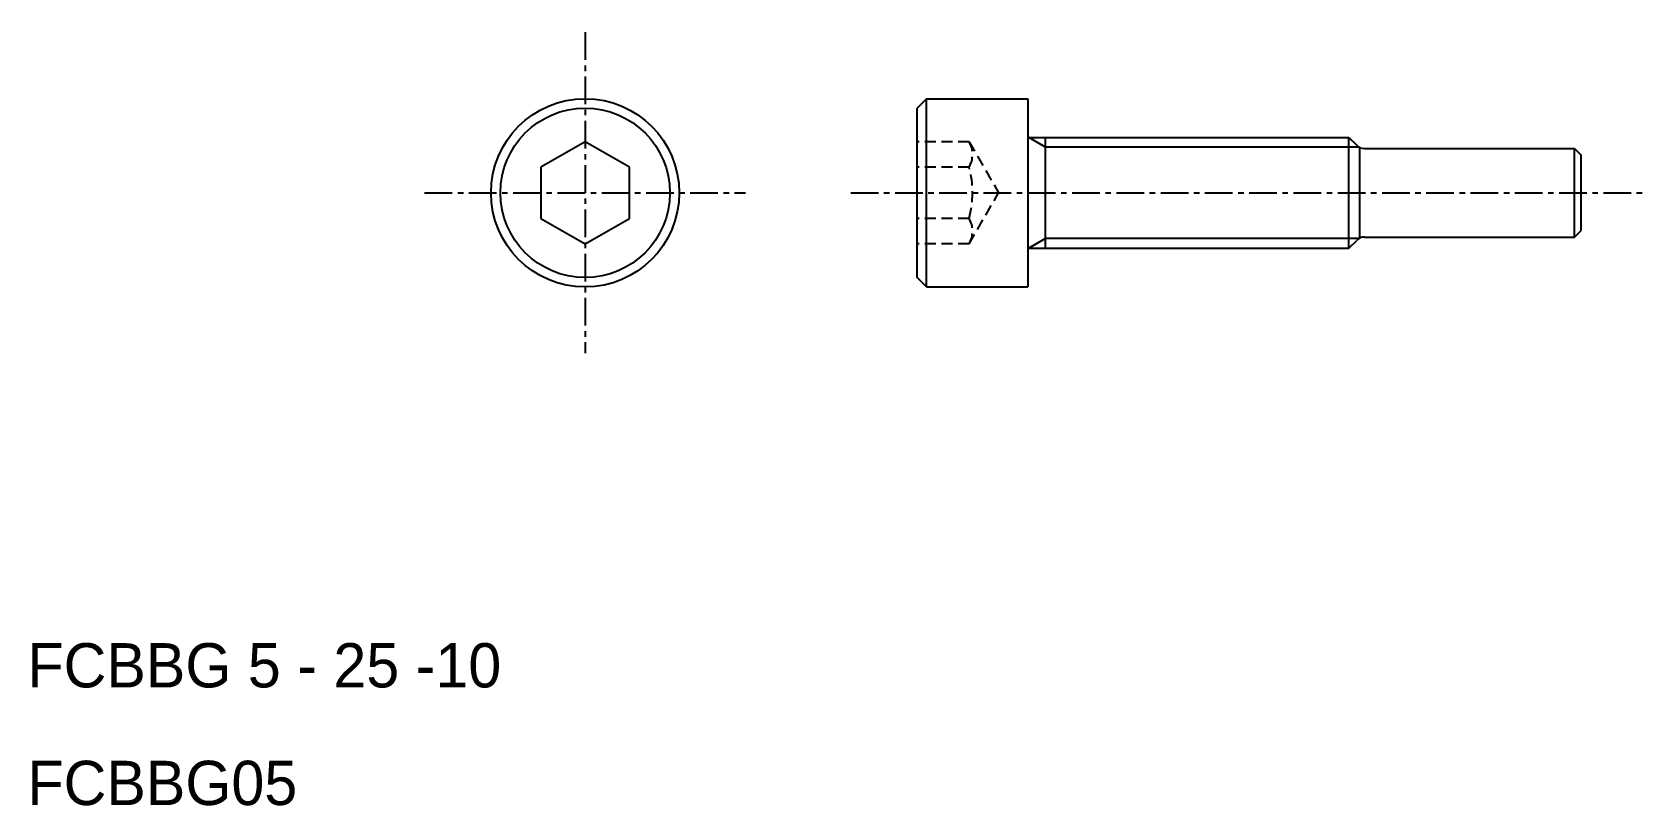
# Model space of a CAD drawing. Extents: x 74.2 to 147.1, y 161 to 195.9.
import ezdxf

# ---------------------------------------------------------------- set-up
doc = ezdxf.new("R2010")
doc.units = 0
doc.linetypes.add('CENTER', pattern=[2, 1.25, -0.25, 0.25, -0.25])
doc.linetypes.add('DASHED', pattern=[0.75, 0.5, -0.25])
doc.layers.get('0').update_dxf_attribs({"linetype": 'CONTINUOUS'})
doc.layers.add('CENTER', color=1, linetype='CENTER')

msp = doc.modelspace()

# ---------------------------------------------------------------- linework, layer by layer
at = {"color": 7, "linetype": 'CONTINUOUS'}
for p, q in [((114.569, 192.886), (114.144, 192.461)), ((114.569, 192.886), (119.144, 192.886)), ((114.569, 184.386), (114.569, 192.886)), ((119.144, 192.886), (119.144, 184.386)), ((114.144, 184.811), (114.144, 192.461)), ((99.144, 190.945), (97.144, 189.791)), ((101.144, 189.791), (99.144, 190.945)), ((119.144, 191.136), (133.644, 191.136)), ((119.944, 186.136), (119.944, 191.136)), ((133.644, 186.136), (133.644, 191.136)), ((133.644, 191.136), (133.998, 190.782)), ((134.144, 186.591), (134.144, 190.681)), ((134.351, 190.636), (143.844, 190.636)), ((143.844, 186.636), (143.844, 190.636)), ((143.844, 190.636), (144.144, 190.336)), ((97.144, 189.791), (97.144, 187.481)), ((101.144, 187.481), (101.144, 189.791)), ((144.144, 186.936), (144.144, 190.336)), ((97.144, 187.481), (99.144, 186.327)), ((99.144, 186.327), (101.144, 187.481)), ((143.844, 186.636), (144.144, 186.936)), ((119.144, 186.136), (133.644, 186.136)), ((133.644, 186.136), (133.998, 186.489)), ((134.351, 186.636), (143.844, 186.636)), ((114.569, 184.386), (114.144, 184.811)), ((114.569, 184.386), (119.144, 184.386))]:
    msp.add_line(p, q, dxfattribs=at)
at = {"color": 3, "linetype": 'DASHED'}
for p, q in [((116.489, 190.945), (114.144, 190.945)), ((116.489, 190.945), (117.823, 188.636)), ((116.489, 189.791), (114.144, 189.791)), ((116.489, 186.327), (117.823, 188.636)), ((116.489, 187.481), (114.144, 187.481)), ((116.489, 186.327), (114.144, 186.327))]:
    msp.add_line(p, q, dxfattribs=at)
at = {"color": 3, "linetype": 'CONTINUOUS'}
for p, q in [((119.944, 190.703), (119.194, 191.136)), ((134.077, 190.703), (119.944, 190.703)), ((119.944, 186.569), (119.194, 186.136)), ((134.077, 186.569), (119.944, 186.569))]:
    msp.add_line(p, q, dxfattribs=at)
at = {"color": 7, "linetype": 'CONTINUOUS'}
for radius in [4.25, 3.825]:
    msp.add_circle((99.144, 188.636), radius, dxfattribs=at)
at = {"color": 3, "linetype": 'DASHED'}
for centre, radius, start, end in [((115.489, 190.368), 1.155, 330, 30), ((112.257, 188.636), 4.387, 344.73852, 15.26148), ((115.489, 186.904), 1.155, 330, 30)]:
    msp.add_arc(centre, radius, start, end, dxfattribs=at)
at = {"color": 7, "linetype": 'CONTINUOUS'}
for centre, start, end in [((134.351, 191.136), 225, 270), ((134.351, 186.136), 90, 135)]:
    msp.add_arc(centre, 0.5, start, end, dxfattribs=at)
at = {"layer": 'CENTER', "color": 1, "linetype": 'CENTER'}
for p, q in [((99.144, 195.886), (99.144, 181.386)), ((91.894, 188.636), (106.394, 188.636)), ((111.144, 188.636), (147.144, 188.636))]:
    msp.add_line(p, q, dxfattribs=at)

# ---------------------------------------------------------------- texts
at = {"color": 7, "linetype": 'CONTINUOUS'}
for s, p in [('FCBBG 5 - 25 -10', (73.951, 166.295)), ('FCBBG05', (73.951, 160.982))]:
    msp.add_text(s, height=2, dxfattribs=at).set_placement(p)

doc.saveas('drawing.dxf')
